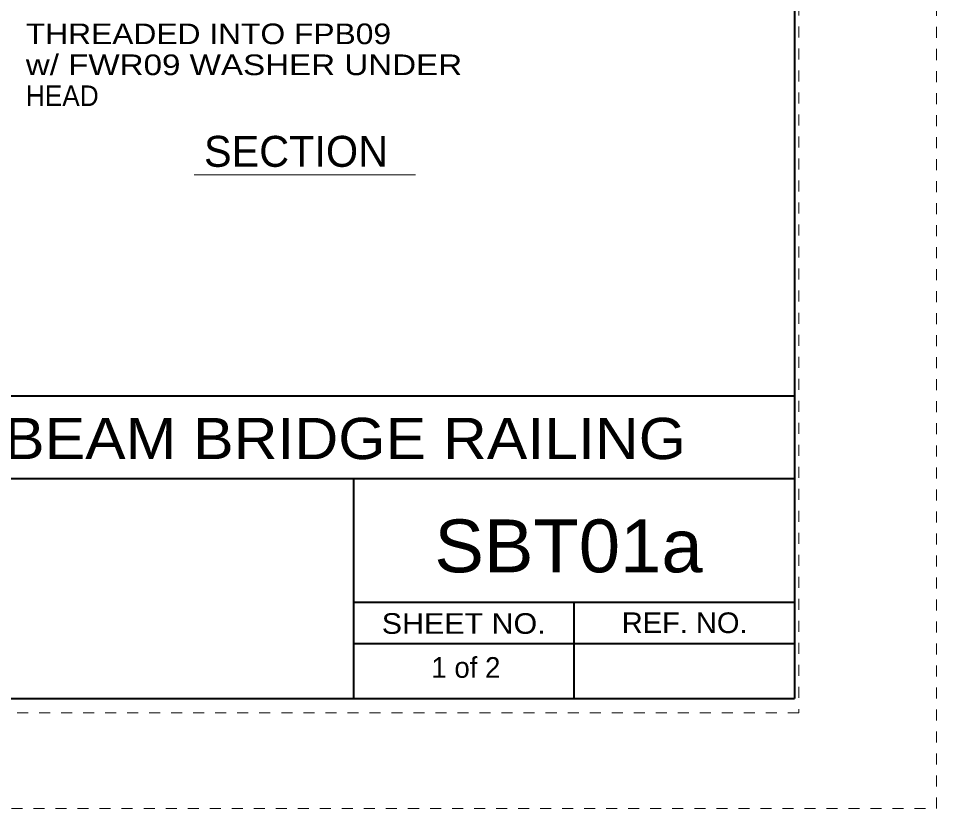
# Model space of a CAD drawing. Extents: x 1370 to 1396.2, y -905.5 to -882.8.
# Drawn here: x 1378.66 to 1387, y -905.5 to -898.32 of the extents above; entities that cross this region are included whole.
import ezdxf
from ezdxf.enums import TextEntityAlignment as Align

# ---------------------------------------------------------------- set-up
doc = ezdxf.new("R2010")
doc.units = 0
doc.header["$LTSCALE"] = 0.075
doc.linetypes.add('DOTTED', pattern=[1.5, 0.3, -1.2])
for name, color, linetype, lineweight in [('3', 7, 'Continuous', 13), ('61', 7, 'DOTTED', 13), ('62', 7, 'DOTTED', 13), ('63', 7, 'Continuous', 40)]:
    doc.layers.add(name, color=color, linetype=linetype, lineweight=lineweight)
for name, color, linetype in [('57', 7, 'Continuous'), ('58', 7, 'Continuous'), ('59', 7, 'Continuous'), ('8', 7, 'Continuous')]:
    doc.layers.add(name, color=color, linetype=linetype)

msp = doc.modelspace()

# ---------------------------------------------------------------- linework, layer by layer
at = {"layer": '3'}
msp.add_line((1380.25725, -899.74283), (1382.26842, -899.74283), dxfattribs=at)
at = {"layer": '61'}
for p, q in [((1385.75, -883.995), (1385.75, -904.63)), ((1385.75, -904.63), (1370.85, -904.63))]:
    msp.add_line(p, q, dxfattribs=at)
at = {"layer": '62'}
for p, q in [((1387, -905.5), (1387, -883.5)), ((1370, -905.5), (1387, -905.5))]:
    msp.add_line(p, q, dxfattribs=at)
at = {"layer": '63'}
for p, q in [((1385.70833, -884.5), (1385.70833, -904.5)), ((1371.70833, -901.75), (1385.70833, -901.75)), ((1371.70833, -902.5), (1385.70833, -902.5)), ((1381.70833, -904.5), (1381.70833, -902.5)), ((1381.70833, -903.625), (1385.70833, -903.625)), ((1383.70833, -904.5), (1383.70833, -903.625)), ((1381.70833, -904), (1385.70833, -904)), ((1371.70833, -904.5), (1385.70833, -904.5))]:
    msp.add_line(p, q, dxfattribs=at)

# ---------------------------------------------------------------- texts
at = {"layer": '3'}
msp.add_text('SECTION', height=0.2812, dxfattribs=at).set_placement((1380.34758, -899.67017))
at = {"layer": '57', "width": 1.1}
msp.add_text('SIDE-MOUNTED THRIE-BEAM BRIDGE RAILING', height=0.375, dxfattribs=at).set_placement((1372.28117, -902.32533))
at = {"layer": '58', "width": 1.05}
msp.add_text('SBT01a', height=0.4802, dxfattribs=at).set_placement((1382.43975, -903.35358))
at = {"layer": '59'}
for s, width, p in [('SHEET NO.', 1.1, (1382.70571, -903.91217)), ('REF. NO.', 1.05, (1384.71208, -903.9055))]:
    msp.add_text(s, height=0.1877, dxfattribs=dict(at, width=width)).set_placement(p, align=Align.CENTER)
at = {"layer": '8'}
for s, width, p in [('THREADED INTO FPB09', 1.15, (1378.72992, -898.55608)), ('w/ FWR09 WASHER UNDER', 1.2, (1378.72992, -898.83725)), ('HEAD', 0.95, (1378.72992, -899.11842))]:
    msp.add_text(s, height=0.1875, dxfattribs=dict(at, width=width)).set_placement(p)
msp.add_text('1 of 2', height=0.1875, dxfattribs=at).set_placement((1382.41208, -904.31125))

doc.saveas('drawing.dxf')
